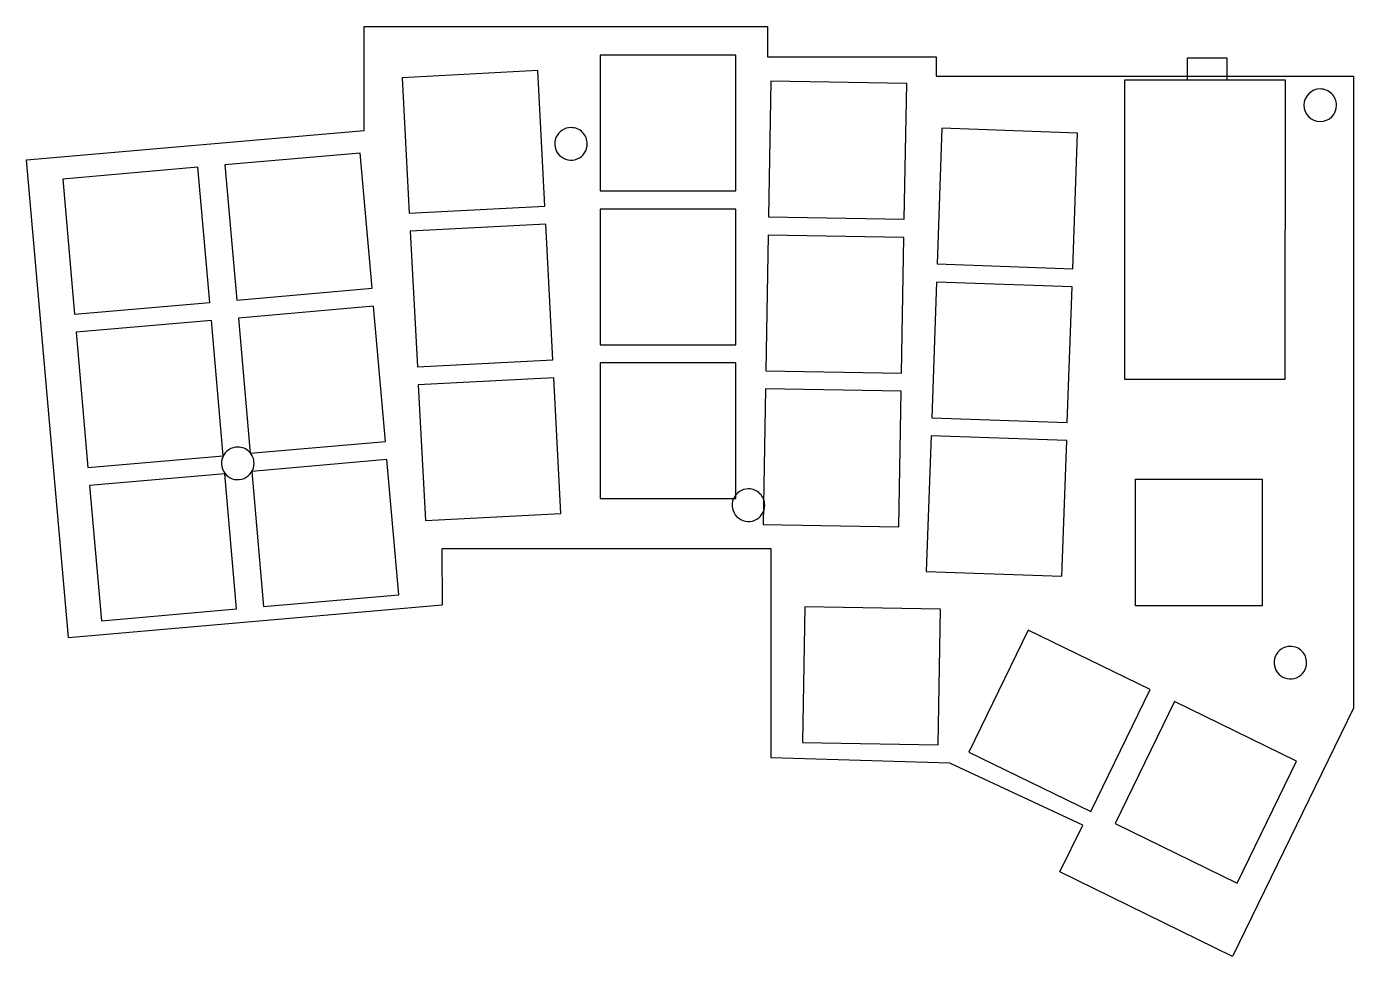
# Model space of a CAD drawing. Header units: millimetres. Extents: x 54 to 200, y 75 to 178.
import ezdxf

# ---------------------------------------------------------------- set-up
doc = ezdxf.new("R2010")
doc.units = ezdxf.units.MM
doc.layers.get('0').update_dxf_attribs({"linetype": 'CONTINUOUS'})

msp = doc.modelspace()

# ---------------------------------------------------------------- linework, layer by layer
at = {"color": 7}
for points in [[(90.821973, 166.490418), (90.821972, 177.964246)], [(90.821972, 177.964246), (135.407588, 177.964245)], [(135.407588, 177.964245), (135.407588, 174.611445)], [(131.90259, 159.794532), (131.90259, 174.794532), (116.90259, 174.794532)], [(116.90259, 174.794532), (116.90259, 159.794532)], [(135.407588, 174.611445), (154.051187, 174.611444)], [(154.051187, 174.611444), (154.051189, 172.477843)], [(181.800687, 174.522543), (186.144087, 174.522544)], [(181.800687, 172.033343), (181.800687, 174.522543)], [(186.144087, 174.522544), (186.144087, 172.033343)], [(110.784881, 158.115853), (109.999842, 173.095296), (95.020399, 172.310257)], [(95.020399, 172.310257), (95.805438, 157.330814)], [(135.778009, 171.919103), (135.516222, 156.921386)], [(150.513939, 156.659599), (150.775726, 171.657316), (135.778009, 171.919103)], [(154.051189, 172.477843), (200.15431, 172.477843)], [(192.646487, 172.033344), (174.841087, 172.033343)], [(174.841087, 172.033343), (174.841087, 139.013344)], [(192.621087, 139.013344), (192.646487, 172.033344)], [(200.15431, 172.477843), (200.15431, 102.632418)], [(53.501203, 163.225272), (90.821973, 166.490418)], [(154.655484, 166.717616), (154.131992, 151.726754)], [(169.122854, 151.203262), (169.646346, 166.194124), (154.655484, 166.717616)], [(58.146303, 110.448267), (53.501203, 163.225272)], [(91.682555, 149.044345), (90.375219, 163.987265), (75.432299, 162.679929)], [(73.751053, 147.47554), (72.443717, 162.41846), (57.500797, 161.111124)], [(75.432299, 162.679929), (76.739635, 147.737009)], [(57.500797, 161.111124), (58.808133, 146.168204)], [(116.90259, 159.794532), (131.90259, 159.794532)], [(95.805438, 157.330814), (110.784881, 158.115853)], [(131.902589, 142.794531), (131.902589, 157.794531), (116.902589, 157.794531)], [(116.902589, 157.794531), (116.902589, 142.794531)], [(135.516222, 156.921386), (150.513939, 156.659599)], [(111.674591, 141.13915), (110.889552, 156.118593), (95.910109, 155.333554)], [(95.910109, 155.333554), (96.695148, 140.354111)], [(135.481316, 154.921694), (135.219529, 139.923977)], [(150.217246, 139.66219), (150.479033, 154.659907), (135.481316, 154.921694)], [(154.131992, 151.726754), (169.122854, 151.203262)], [(154.062196, 149.727971), (153.538704, 134.737109)], [(168.529566, 134.213617), (169.053058, 149.204479), (154.062196, 149.727971)], [(76.739635, 147.737009), (91.682555, 149.044345)], [(58.808133, 146.168204), (73.751053, 147.47554)], [(93.164206, 132.109035), (91.85687, 147.051955), (76.91395, 145.744619)], [(75.232699, 130.54023), (73.925363, 145.48315), (58.982443, 144.175814)], [(76.91395, 145.744619), (78.221286, 130.801699)], [(58.982443, 144.175814), (60.289779, 129.232894)], [(116.902589, 142.794531), (131.902589, 142.794531)], [(96.695148, 140.354111), (111.674591, 141.13915)], [(131.902593, 125.794534), (131.902593, 140.794534), (116.902593, 140.794534)], [(116.902593, 140.794534), (116.902593, 125.794534)], [(135.219529, 139.923977), (150.217246, 139.66219)], [(112.564306, 124.162448), (111.779267, 139.141891), (96.799824, 138.356852)], [(96.799824, 138.356852), (97.584863, 123.377409)], [(135.184625, 137.924285), (134.922838, 122.926568)], [(149.920555, 122.664781), (150.182342, 137.662498), (135.184625, 137.924285)], [(174.841087, 139.013344), (192.621087, 139.013344)], [(153.538704, 134.737109), (168.529566, 134.213617)], [(78.221286, 130.801699), (93.164206, 132.109035)], [(153.468902, 132.738327), (152.94541, 117.747465)], [(167.936272, 117.223973), (168.459764, 132.214835), (153.468902, 132.738327)], [(60.289779, 129.232894), (75.232699, 130.54023)], [(94.64585, 115.173724), (93.338514, 130.116644), (78.395594, 128.809308)], [(76.714348, 113.604922), (75.407012, 128.547842), (60.464092, 127.240506)], [(78.395594, 128.809308), (79.70293, 113.866388)], [(60.464092, 127.240506), (61.771428, 112.297586)], [(116.902593, 125.794534), (131.902593, 125.794534)], [(97.584863, 123.377409), (112.564306, 124.162448)], [(134.922838, 122.926568), (149.920555, 122.664781)], [(135.81399, 120.257801), (99.413615, 120.255445)], [(135.81399, 97.141444), (135.81399, 120.257801)], [(99.413615, 120.255445), (99.439015, 114.074279)], [(152.94541, 117.747465), (167.936272, 117.223973)], [(79.70293, 113.866388), (94.64585, 115.173724)], [(58.146303, 110.448267), (99.439015, 114.074279)], [(61.771428, 112.297586), (76.714348, 113.604922)], [(139.505082, 113.849402), (139.243295, 98.851685)], [(154.241012, 98.589898), (154.502799, 113.587615), (139.505082, 113.849402)], [(164.212417, 111.259583), (157.63685, 97.777672)], [(171.118761, 91.202105), (177.694328, 104.684016), (164.212417, 111.259583)], [(180.390334, 103.369265), (173.814767, 89.887354)], [(193.872245, 96.793698), (180.390334, 103.369265)], [(200.15431, 102.632418), (186.775038, 75.200846)], [(139.243295, 98.851685), (154.241012, 98.589898)], [(155.549789, 96.557245), (135.81399, 97.141444)], [(157.63685, 97.777672), (171.118761, 91.202105)], [(173.814767, 89.887354), (187.296678, 83.311787), (193.872245, 96.793698)], [(170.230988, 89.699245), (155.549789, 96.557245)], [(167.716386, 84.543043), (170.230988, 89.699245)], [(186.775038, 75.200846), (167.716386, 84.543043)]]:
    msp.add_lwpolyline(points, dxfattribs=at)
for points in [[(196.482, 171.0644)], [(113.677888, 166.797543)], [(76.848, 131.4912)], [(190.070687, 113.943543), (176.070687, 113.943544), (176.070687, 127.943544), (190.070687, 127.943544)], [(133.286687, 126.868744)], [(193.18, 109.4694)]]:
    msp.add_lwpolyline(points, close=True, dxfattribs=at)
for points in [[(196.482, 171.0644), (195.487887, 171.0644), (194.682, 170.258513), (194.682, 169.2644)], [(197.754792, 170.537192), (197.417227, 170.874758), (196.95939, 171.0644), (196.482, 171.0644)], [(198.282, 169.2644), (198.282, 169.74179), (198.092358, 170.199627), (197.754792, 170.537192)], [(194.682, 169.2644), (194.682, 168.270287), (195.487887, 167.4644), (196.482, 167.4644)], [(196.482, 167.4644), (197.476113, 167.4644), (198.282, 168.270287), (198.282, 169.2644)], [(113.677888, 166.797543), (112.949856, 166.797543), (112.293511, 166.358987), (112.014905, 165.686373)], [(114.95068, 166.270335), (114.613115, 166.607901), (114.155278, 166.797543), (113.677888, 166.797543)], [(115.477888, 164.997543), (115.477888, 165.474933), (115.288246, 165.93277), (114.95068, 166.270335)], [(112.014905, 165.686373), (111.736299, 165.013759), (111.890299, 164.239547), (112.405096, 163.724751)], [(114.366718, 163.33456), (115.039332, 163.613166), (115.477888, 164.269511), (115.477888, 164.997543)], [(112.405096, 163.724751), (112.919892, 163.209954), (113.694104, 163.055954), (114.366718, 163.33456)], [(76.848, 131.4912), (76.119968, 131.4912), (75.463623, 131.052644), (75.185017, 130.38003)], [(78.120792, 130.963992), (77.783227, 131.301558), (77.32539, 131.4912), (76.848, 131.4912)], [(78.648, 129.6912), (78.648, 130.16859), (78.458358, 130.626427), (78.120792, 130.963992)], [(75.185017, 130.38003), (74.906411, 129.707416), (75.060411, 128.933204), (75.575208, 128.418408)], [(77.53683, 128.028217), (78.209444, 128.306823), (78.648, 128.963168), (78.648, 129.6912)], [(75.575208, 128.418408), (76.090004, 127.903611), (76.864216, 127.749611), (77.53683, 128.028217)], [(133.286687, 126.868744), (132.558655, 126.868744), (131.90231, 126.430188), (131.623704, 125.757574)], [(134.559479, 126.341536), (134.221914, 126.679102), (133.764077, 126.868744), (133.286687, 126.868744)], [(135.086687, 125.068744), (135.086687, 125.546134), (134.897045, 126.003971), (134.559479, 126.341536)], [(131.623704, 125.757574), (131.345098, 125.08496), (131.499098, 124.310748), (132.013895, 123.795952)], [(133.975517, 123.405761), (134.648131, 123.684367), (135.086687, 124.340712), (135.086687, 125.068744)], [(132.013895, 123.795952), (132.528691, 123.281155), (133.302903, 123.127155), (133.975517, 123.405761)], [(193.18, 109.4694), (192.451968, 109.4694), (191.795623, 109.030844), (191.517017, 108.35823)], [(194.452792, 108.942192), (194.115227, 109.279758), (193.65739, 109.4694), (193.18, 109.4694)], [(194.98, 107.6694), (194.98, 108.14679), (194.790358, 108.604627), (194.452792, 108.942192)], [(191.517017, 108.35823), (191.238411, 107.685616), (191.392411, 106.911404), (191.907208, 106.396608)], [(193.86883, 106.006417), (194.541444, 106.285023), (194.98, 106.941368), (194.98, 107.6694)], [(191.907208, 106.396608), (192.422004, 105.881811), (193.196216, 105.727811), (193.86883, 106.006417)]]:
    msp.add_open_spline(points, degree=3, dxfattribs=at)

doc.saveas('drawing.dxf')
